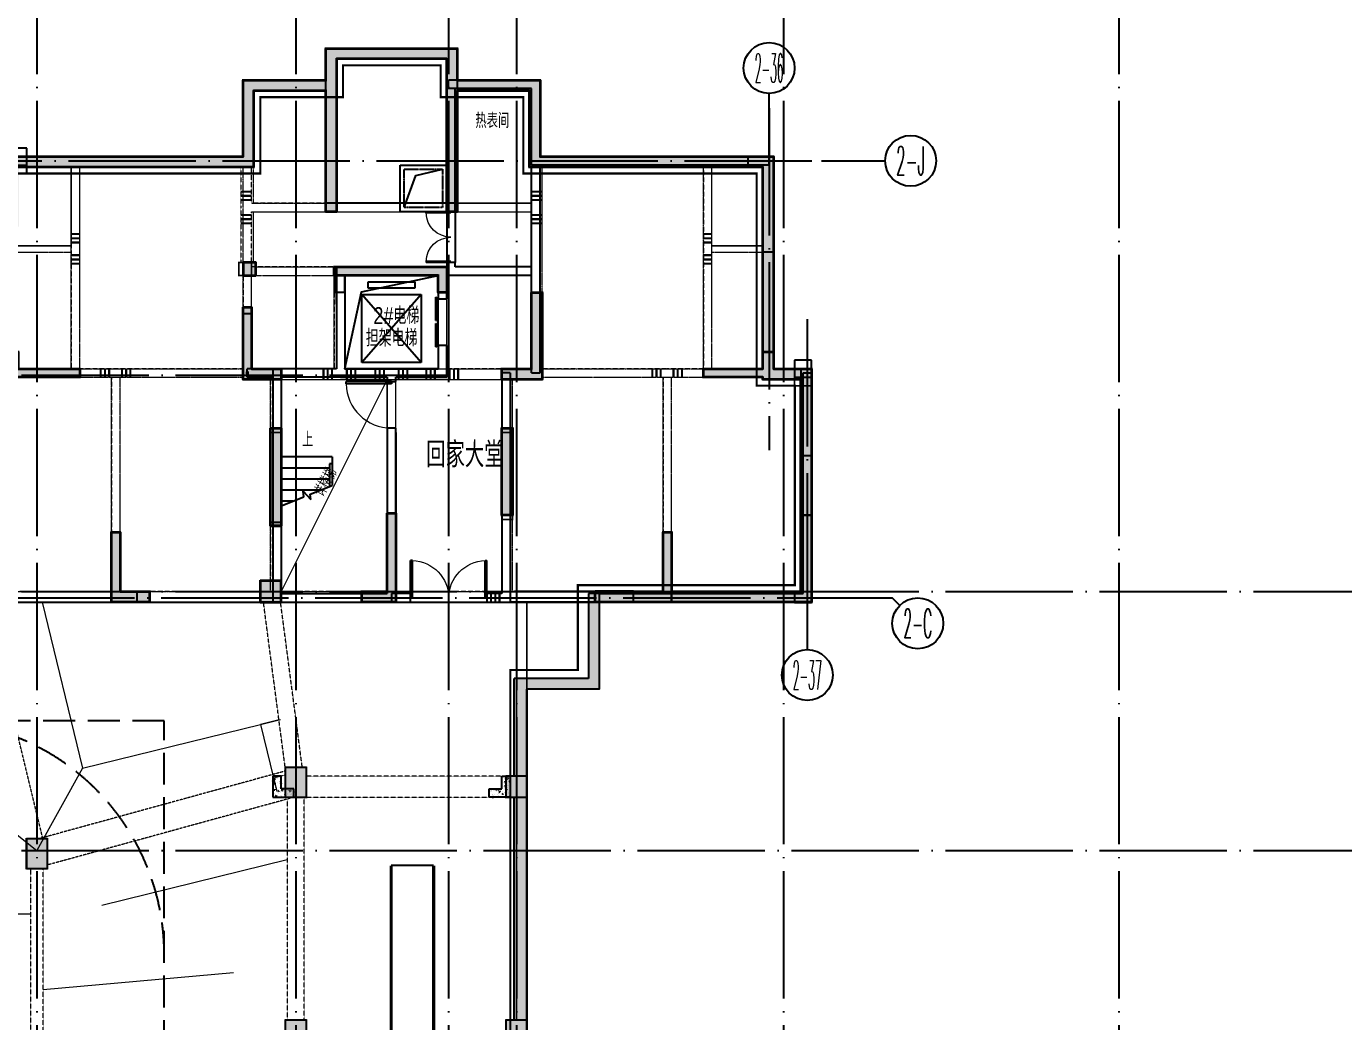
# Model space of a CAD drawing. Extents: x 290727 to 13733020, y 1731457 to 3643100.
# Drawn here: x 582462 to 613512, y 2228344 to 2251798 of the extents above; entities that cross this region are included whole.
import ezdxf
from ezdxf.enums import TextEntityAlignment as Align

# ---------------------------------------------------------------- set-up
doc = ezdxf.new("R2010")
doc.units = 0
doc.header["$LTSCALE"] = 10
for name, pattern in [('__DASH', [0.35, 0.25, -0.1]), ('DASH', [0.35, 0.25, -0.1]), ('DASHED', [0.75, 0.5, -0.25]), ('DOTE', [2.42, 2, -0.2, 0.02, -0.2]), ('线型3', [500, 300, -200]), ('虚线', [750, 450, -300])]:
    doc.linetypes.add(name, pattern=pattern)
doc.layers.get('0').update_dxf_attribs({"linetype": 'CONTINUOUS'})
for name, color, linetype in [('-A-车行道路', 8, 'CONTINUOUS'), ('AXIS', 3, 'CONTINUOUS'), ('AXIS_TEXT', 7, 'CONTINUOUS'), ('BEAM_CONT', 4, 'CONTINUOUS'), ('BEAM_DASH', 144, 'DASHED'), ('COLU', 2, 'CONTINUOUS'), ('COLUMN', 9, 'CONTINUOUS'), ('DIM_SYMB', 3, 'CONTINUOUS'), ('DOTE', 8, 'DOTE'), ('DUCT-排烟管', 2, 'CONTINUOUS'), ('DUCT-排烟管端线', 4, 'CONTINUOUS'), ('EVTR', 2, 'CONTINUOUS'), ('PROMPT', 1, 'CONTINUOUS'), ('PUB_HATCH', 8, 'CONTINUOUS'), ('PUB_TEXT', 7, 'CONTINUOUS'), ('STAIR', 2, 'CONTINUOUS'), ('WALL', 255, 'CONTINUOUS'), ('WINDOW', 4, 'CONTINUOUS'), ('主楼轴线', 8, 'CONTINUOUS'), ('作业图', 4, 'CONTINUOUS'), ('房间名称', 7, 'CONTINUOUS'), ('文字', 4, 'CONTINUOUS'), ('板配筋', 6, 'CONTINUOUS'), ('柱', 2, 'CONTINUOUS'), ('梁上柱', 40, 'CONTINUOUS'), ('洞口边线', 7, 'CONTINUOUS'), ('防火分区示意线', 4, 'CONTINUOUS'), ('防火分区线', 7, 'CONTINUOUS'), ('集水坑', 181, 'DASH')]:
    doc.layers.add(name, color=color, linetype=linetype)
for name, color, linetype, lineweight in [('_0', 7, 'CONTINUOUS', 15), ('板加腋边线', 253, '虚线', 18), ('梁', 4, 'CONTINUOUS', 18), ('梁虚线', 134, '线型3', 18), ('次梁箍筋', 1, 'CONTINUOUS', 40), ('砼墙', 8, 'CONTINUOUS', 35), ('零厚板', 7, 'CONTINUOUS', 18)]:
    doc.layers.add(name, color=color, linetype=linetype, lineweight=lineweight)
doc.layers.add('DIM_MODI', color=6, linetype='CONTINUOUS', plot=False)
doc.layers.add('洞口阴影', color=7, linetype='CONTINUOUS', lineweight=18, true_color=0xc9c9c9)
doc.layers.get('0').off()
doc.styles.add('_TCH_AXIS', font='COMPLEX', dxfattribs={"bigfont": 'GBCBIG'})
doc.styles.add('_TCH_DIM', font='SIMPLEX', dxfattribs={"bigfont": 'GBCBIG'})
doc.styles.add('COMPLEX', font='COMPLEX')
doc.styles.add('HNSJY', font='HNSJY-07', dxfattribs={"width": 0.8, "bigfont": 'HNSJY-HZ'})

# ---------------------------------------------------------------- blocks, each defined once
blk = doc.blocks.new('A$C55C93FC2')
at = {"layer": 'DOTE', "linetype": 'DOTE', "ltscale": 150}
for p, q in [((97784.1, 127235.5), (97784.1, 52513.6)), ((103884.1, 127235.5), (103884.1, 58602.6)), ((107484.1, 127235.5), (107484.1, 12200)), ((109084.1, 127235.5), (109084.1, 79426.6)), ((115384.1, 127235.5), (115384.1, 12200)), ((123284.1, 127235.5), (123284.1, 12200)), ((10299.5, 117142.4), (107472.3, 117142.4)), ((10299.5, 112042.4), (252290.8, 112042.4)), ((10299.5, 105942.4), (252290.8, 105942.4))]:
    blk.add_line(p, q, dxfattribs=at)
blk = doc.blocks.new('$DorLib2D$00000001')
for p, q in [((0.45, 0.975), (0.5, 0.975)), ((0.45, 0), (0.45, 0.975)), ((0.5, 0), (0.5, 0.975)), ((0.5, 0), (0.45, 0))]:
    blk.add_line(p, q)
at = {"lineweight": 13}
blk.add_arc((0.475, 0), 0.975, 91.4693, 180, dxfattribs=at)
blk = doc.blocks.new('$DorLib2D$00000127')
at = {"color": 0, "linetype": 'Continuous'}
for p, q in [((-0.033, 0.795, -93.75), (-0.533, 0.795, -93.75)), ((-0.533, 0.795, -93.75), (-0.533, 0.69, -93.75)), ((-0.033, 0.69, -93.75), (-0.533, 0.69, -93.75)), ((-0.033, 0.795, -93.75), (-0.033, 0.69, -93.75)), ((0.033, 0.795, -93.75), (0.033, 0.69, -93.75)), ((0.533, 0.795, -93.75), (0.033, 0.795, -93.75)), ((0.533, 0.69, -93.75), (0.033, 0.69, -93.75)), ((0.533, 0.795, -93.75), (0.533, 0.69, -93.75)), ((0.5, 0.5, -93.75), (-0.5, 0.5, -93.75))]:
    blk.add_line(p, q, dxfattribs=at)
blk = doc.blocks.new('$DorLib2D$00000002')
for p, q in [((-0.5, 0), (-0.5, 0.4875)), ((-0.475, 0.4875), (-0.5, 0.4875)), ((-0.475, 0), (-0.475, 0.4875)), ((0.475, 0), (0.475, 0.4875)), ((0.475, 0.4875), (0.5, 0.4875)), ((0.5, 0), (0.5, 0.4875)), ((-0.5, 0), (-0.475, 0)), ((0.5, 0), (0.475, 0))]:
    blk.add_line(p, q)
at = {"lineweight": 13}
for centre, start, end in [((-0.4875, 0), 0, 88.53072), ((0.4875, 0), 91.46928, 180)]:
    blk.add_arc(centre, 0.4875, start, end, dxfattribs=at)
blk = doc.blocks.new('_FZH')
blk.add_lwpolyline([(-0.5, -0.5), (0.5, -0.5), (0.5, 0.5), (-0.5, 0.5)], close=True)
at = {"layer": 'PUB_HATCH'}
blk.add_solid([(-0.5, -0.5), (0.5, -0.5), (-0.5, 0.5), (0.5, 0.5)], dxfattribs=at)
blk = doc.blocks.new('_AXISO')
blk.add_circle((0, 0), 0.5)
at = {"layer": 'AXIS_TEXT', "style": 'COMPLEX', "width": 1.041667}
blk.add_attdef('A', text='', height=0.56, dxfattribs=at).set_placement((-0.25, -0.28), (0.25, -0.28), align=Align.FIT)
blk = doc.blocks.new('车库建筑作业图')
at = {"layer": '_0'}
h = blk.add_hatch(color=8, dxfattribs=at)
h.dxf.hatch_style = 1
h.paths.add_polyline_path([(600970, 2238230), (595870, 2238230), (595870, 2238480), (597470, 2238480), (597470, 2239880), (597670, 2239880), (597670, 2238480), (600720, 2238480), (600720, 2243480), (599820, 2243480), (599820, 2243530), (598420, 2243530), (598420, 2243730), (599820, 2243730), (599820, 2248480), (594320, 2248480), (594320, 2250280), (592620, 2250280), (592620, 2247430), (592370, 2247430), (592370, 2251030), (589770, 2251030), (589770, 2247430), (589520, 2247430), (589520, 2250280), (587820, 2250280), (587820, 2248480), (582270, 2248480), (582270, 2247080), (582070, 2247080), (582070, 2248480), (580470, 2248480), (580470, 2247080), (580270, 2247080), (580270, 2248480), (574720, 2248480), (574720, 2250280), (573020, 2250280), (573020, 2247430), (572770, 2247430), (572770, 2251030), (570170, 2251030), (570170, 2247430), (569920, 2247430), (569920, 2250280), (568220, 2250280), (568220, 2248480), (562720, 2248480), (562720, 2246480), (562470, 2246480), (562470, 2248480), (561470, 2248480), (561470, 2244780), (559270, 2244780), (559270, 2243580), (555511, 2243580), (555511, 2243830), (559020, 2243830), (559020, 2245030), (561220, 2245030), (561220, 2248730), (567970, 2248730), (567970, 2250530), (569920, 2250530), (569920, 2251280), (573020, 2251280), (573020, 2250530), (574970, 2250530), (574970, 2248730), (587570, 2248730), (587570, 2250530), (589520, 2250530), (589520, 2251280), (592620, 2251280), (592620, 2250530), (594570, 2250530), (594570, 2248730), (600070, 2248730), (600070, 2243730), (600970, 2243730)])
h = blk.add_hatch(color=8, dxfattribs=at)
h.dxf.hatch_style = 1
h.paths.add_polyline_path([(561570, 2248930), (561570, 2248530), (561970, 2248530), (561970, 2248930)])
h.paths.add_polyline_path([(561070, 2248930), (561070, 2248530), (561470, 2248530), (561470, 2248930)])
h.paths.add_polyline_path([(562720, 2243530), (564120, 2243530), (564120, 2243730), (562720, 2243730), (562720, 2244130), (562470, 2244130), (562470, 2243480), (562720, 2243480)])
h.paths.add_polyline_path([(561570, 2241680), (561570, 2243730), (561820, 2243730), (561820, 2241680)])
h.paths.add_polyline_path([(561070, 2243830), (561070, 2243430), (561470, 2243430), (561470, 2243830)])
h.paths.add_polyline_path([(564870, 2239880), (565070, 2239880), (565070, 2238480), (565770, 2238480), (565770, 2238230), (564870, 2238230)])
h.paths.add_polyline_path([(561970, 2238230), (561570, 2238230), (561570, 2240280), (561820, 2240280), (561820, 2238480), (561970, 2238480)])
h.paths.add_polyline_path([(577870, 2239880), (578070, 2239880), (578070, 2238230), (577170, 2238230), (577170, 2238480), (577870, 2238480)])
h.paths.add_polyline_path([(574070, 2242330), (574320, 2242330), (574320, 2240030), (574070, 2240030)])
h.paths.add_polyline_path([(568620, 2242330), (568870, 2242330), (568870, 2240280), (568620, 2240280)])
h.paths.add_polyline_path([(570370, 2245530), (570170, 2245530), (570170, 2246130), (572820, 2246130), (572820, 2245930), (572570, 2245930), (572570, 2245930), (570370, 2245930)])
h.paths.add_polyline_path([(571370, 2240330), (571570, 2240330), (571570, 2238480), (572170, 2238480), (572170, 2238230), (571370, 2238230)])
h.paths.add_polyline_path([(567920, 2245530), (568170, 2245530), (568170, 2243730), (568870, 2243730), (568870, 2243480), (567920, 2243480)])
h.paths.add_polyline_path([(574770, 2245180), (574970, 2245180), (574970, 2243480), (574070, 2243480), (574070, 2243730), (574770, 2243730)])
h.paths.add_polyline_path([(578820, 2243530), (578820, 2243730), (580270, 2243730), (580270, 2244130), (580470, 2244130), (580470, 2243530)])
h.paths.add_polyline_path([(581570, 2238480), (581570, 2238230), (580970, 2238230), (580970, 2238480), (581170, 2238480), (581170, 2239880), (581370, 2239880), (581370, 2238480)])
h.paths.add_polyline_path([(584470, 2239880), (584670, 2239880), (584670, 2238480), (585368, 2238480), (585368, 2238230), (584470, 2238230)])
h.paths.add_polyline_path([(588220, 2242330), (588470, 2242330), (588470, 2240030), (588220, 2240030)])
h.paths.add_polyline_path([(582070, 2244130), (582270, 2244130), (582270, 2243730), (583720, 2243730), (583720, 2243530), (582070, 2243530)])
h.paths.add_polyline_path([(592370, 2245530), (592170, 2245530), (592170, 2245930), (589970, 2245930), (589970, 2245930), (589720, 2245930), (589720, 2246130), (592370, 2246130)])
h.paths.add_polyline_path([(590970, 2240330), (591170, 2240330), (591170, 2238230), (590370, 2238230), (590370, 2238480), (590970, 2238480)])
h.paths.add_polyline_path([(587570, 2245180), (587770, 2245180), (587770, 2243730), (588470, 2243730), (588470, 2243480), (587570, 2243480)])
h.paths.add_polyline_path([(587870, 2245930), (587870, 2246230), (587570, 2246230), (587570, 2245930)])
h.paths.add_polyline_path([(574970, 2245930), (574970, 2246230), (574670, 2246230), (574670, 2245930)])
h.paths.add_polyline_path([(593670, 2242330), (593920, 2242330), (593920, 2240280), (593670, 2240280)])
h.paths.add_polyline_path([(594370, 2245530), (594620, 2245530), (594620, 2243480), (593670, 2243480), (593670, 2243730), (594370, 2243730)])
h = blk.add_hatch(color=256, dxfattribs=at)
h.dxf.hatch_style = 1
h.paths.add_polyline_path([(561570, 2238730), (561570, 2238230), (562070, 2238230), (562070, 2238730)])
h.paths.add_polyline_path([(564870, 2238730), (564870, 2238230), (565370, 2238230), (565370, 2238730)])
h.paths.add_polyline_path([(574070, 2238730), (574070, 2238230), (574570, 2238230), (574570, 2238730)])
h.paths.add_polyline_path([(581020, 2238730), (581020, 2238230), (581520, 2238230), (581520, 2238730)])
h.paths.add_polyline_path([(587970, 2238730), (587970, 2238230), (588470, 2238230), (588470, 2238730)])
at = {"layer": 'PUB_HATCH', "linetype": 'Continuous'}
for points in [[(595712, 2238430), (595712, 2236430), (595962, 2236180), (595962, 2238430)], [(593962, 2234130), (594262, 2234130), (594262, 2236180), (593962, 2236430)], [(595962, 2236180), (595712, 2236430), (593962, 2236430), (594262, 2236180)], [(594262, 2233630), (593962, 2233630), (593962, 2228380), (594262, 2228380)]]:
    blk.add_hatch(color=256, dxfattribs=at).paths.add_polyline_path(points)
at = {"layer": '-A-车行道路', "linetype": 'DASH', "ltscale": 300}
for p, q in [((585712, 2235430), (527412, 2235430)), ((585712, 2187730), (585712, 2235430))]:
    blk.add_line(p, q, dxfattribs=at)
blk.add_lwpolyline([(585712, 2229930, 0.414214), (580212, 2235430)], format="xyb", dxfattribs=at)
at = {"layer": 'AXIS', "linetype": 'Continuous'}
for p, q in [((599970, 2248716), (599970, 2250216)), ((601205, 2248630), (602705, 2248630)), ((600870, 2238612), (600870, 2237112)), ((601374, 2238330), (602874, 2238330)), ((603050, 2238154), (602874, 2238330))]:
    blk.add_line(p, q, dxfattribs=at)
at = {"layer": 'DIM_MODI', "linetype": 'Continuous'}
for p, q in [((589520, 2250530), (589520, 2251280)), ((589520, 2251280), (592620, 2251280)), ((592620, 2251280), (592620, 2250530)), ((587570, 2248730), (587570, 2250530)), ((587570, 2250530), (589520, 2250530)), ((592620, 2250530), (594570, 2250530)), ((594570, 2250530), (594570, 2248730)), ((574970, 2248730), (587570, 2248730)), ((594570, 2248730), (600070, 2248730)), ((600070, 2248730), (600070, 2243730)), ((600070, 2243730), (600970, 2243730)), ((600970, 2243730), (600970, 2238230)), ((600970, 2238230), (595962, 2238230)), ((595962, 2238230), (595962, 2236180)), ((595962, 2236180), (594262, 2236180)), ((594262, 2236180), (594262, 2212580))]:
    blk.add_line(p, q, dxfattribs=at)
at = {"layer": 'DIM_SYMB'}
blk.add_lwpolyline([(589070, 2241780, 0, 0, 0), (589070, 2241170, 80, 0, 0), (589070, 2240870, 0, 0, 0)], format="xyseb", dxfattribs=at)
at = {"layer": 'EVTR'}
for p, q in [((590520, 2245630), (590520, 2245780)), ((590520, 2245780), (591620, 2245780)), ((591620, 2245630), (590520, 2245630)), ((591620, 2245780), (591620, 2245630)), ((590370, 2243880), (590370, 2245480)), ((590370, 2245480), (591770, 2245480)), ((591770, 2245480), (590370, 2243880)), ((591770, 2243880), (590370, 2245480)), ((590370, 2243880), (590370, 2245480)), ((591770, 2245480), (591770, 2243880)), ((591770, 2243880), (590370, 2243880))]:
    blk.add_line(p, q, dxfattribs=at)
at = {"layer": 'PROMPT'}
for p, q in [((587650, 2243610), (587690, 2243650)), ((587650, 2243650), (587690, 2243610))]:
    blk.add_line(p, q, dxfattribs=at)
blk.add_lwpolyline([(587650, 2243610), (587690, 2243610), (587690, 2243650), (587650, 2243650)], close=True, dxfattribs=at)
at = {"layer": 'STAIR'}
for p, q in [((588470, 2241650), (588470, 2240500)), ((589670, 2241650), (588470, 2241650)), ((589670, 2241650), (589670, 2241490)), ((589610, 2241390), (588470, 2241390)), ((589610, 2241490), (589610, 2240955)), ((589670, 2241490), (589610, 2241490)), ((589670, 2241490), (589670, 2240979)), ((589670, 2241490), (589670, 2240979)), ((589610, 2241130), (588470, 2241130)), ((589153, 2240773), (589670, 2240979)), ((589395, 2240870), (588470, 2240870)), ((588470, 2240500), (589005, 2240714)), ((588745, 2240610), (588470, 2240610)), ((589005, 2240714), (588989, 2240848)), ((588989, 2240848), (589168, 2240647)), ((589168, 2240647), (589153, 2240773))]:
    blk.add_line(p, q, dxfattribs=at)
at = {"layer": 'WALL', "linetype": 'Continuous'}
for p, q in [((594570, 2250530), (592412, 2250530)), ((592412, 2250330), (592412, 2250530)), ((594570, 2248730), (594570, 2250530)), ((592370, 2250330), (592370, 2247430)), ((592570, 2250330), (592370, 2250330)), ((594370, 2250330), (592412, 2250330)), ((592570, 2247430), (592570, 2250330)), ((594370, 2248530), (594370, 2250330)), ((599970, 2248730), (594570, 2248730)), ((599970, 2248530), (599970, 2248730)), ((599970, 2248530), (594370, 2248530)), ((594370, 2246130), (594370, 2248480)), ((594370, 2248480), (594570, 2248480)), ((594370, 2243630), (594370, 2248480)), ((594370, 2248480), (594570, 2248480)), ((594570, 2246030), (594570, 2248480)), ((594570, 2243630), (594570, 2248480)), ((592370, 2247430), (592570, 2247430)), ((592570, 2246230), (592370, 2246230)), ((592370, 2246230), (592370, 2246130)), ((592570, 2246130), (592570, 2246230)), ((594370, 2245530), (594370, 2245930)), ((594570, 2245530), (594570, 2246030)), ((594370, 2245530), (594570, 2245530)), ((588270, 2243730), (587670, 2243730)), ((587670, 2243530), (587670, 2243730)), ((588270, 2243530), (587670, 2243530)), ((593670, 2243630), (593670, 2238430)), ((593870, 2243630), (593670, 2243630)), ((593870, 2243630), (593870, 2238230)), ((594370, 2243630), (594570, 2243630)), ((600770, 2238430), (600770, 2243630)), ((600770, 2243630), (600970, 2243630)), ((600970, 2238230), (600970, 2243630)), ((591520, 2238430), (591070, 2238430)), ((591070, 2238430), (591070, 2238230)), ((591520, 2238230), (591520, 2238430)), ((593670, 2238430), (593320, 2238430)), ((593320, 2238430), (593320, 2238230)), ((595712, 2238430), (595712, 2236430)), ((595962, 2238430), (595712, 2238430)), ((595962, 2238430), (595962, 2236180)), ((595962, 2238430), (600770, 2238430)), ((591070, 2238230), (591520, 2238230)), ((593320, 2238230), (593870, 2238230)), ((595962, 2238230), (600970, 2238230)), ((593962, 2234130), (593962, 2236430)), ((595712, 2236430), (593962, 2236430)), ((594262, 2234130), (594262, 2236180)), ((595962, 2236180), (594262, 2236180)), ((593962, 2228380), (593962, 2233630)), ((594262, 2228380), (594262, 2233630))]:
    blk.add_line(p, q, dxfattribs=at)
at = {"layer": 'WALL'}
for p, q in [((589770, 2245255), (589770, 2246130)), ((589770, 2245255), (589770, 2246130)), ((589770, 2246130), (589770, 2243730)), ((592270, 2246130), (589770, 2246130)), ((589970, 2245930), (589970, 2243730)), ((592170, 2245930), (589970, 2245930)), ((592170, 2245930), (592170, 2245380)), ((592370, 2246130), (592270, 2246130)), ((592370, 2245380), (592370, 2245930)), ((592470, 2245930), (592370, 2245930)), ((594370, 2245930), (592470, 2245930)), ((594370, 2246130), (592570, 2246130)), ((592170, 2245380), (592370, 2245380)), ((592370, 2244280), (592170, 2244280)), ((592170, 2244280), (592170, 2243730)), ((592370, 2243530), (592370, 2244280)), ((588270, 2243730), (588270, 2238230)), ((589770, 2243730), (588270, 2243730)), ((592170, 2243730), (589970, 2243730)), ((589970, 2243730), (591070, 2243730)), ((591070, 2243730), (592170, 2243730)), ((588470, 2243530), (588470, 2238430)), ((589870, 2243530), (588470, 2243530)), ((589870, 2243530), (590970, 2243530)), ((590970, 2243530), (590970, 2243430)), ((590970, 2243430), (591170, 2243430)), ((591170, 2243430), (591170, 2243530)), ((591170, 2243530), (592370, 2243530)), ((591170, 2242330), (590970, 2242330)), ((590970, 2242330), (590970, 2238430)), ((591170, 2238330), (591170, 2242330)), ((591170, 2242230), (591170, 2238330)), ((588470, 2238430), (590970, 2238430)), ((588270, 2238230), (590970, 2238230)), ((590970, 2238230), (590970, 2238230)), ((591170, 2238230), (590970, 2238230)), ((591170, 2238330), (591170, 2238230))]:
    blk.add_line(p, q, dxfattribs=at)
at = {"layer": 'WINDOW', "linetype": 'Continuous'}
for p, q in [((592370, 2247430), (592370, 2246230)), ((592570, 2247430), (592570, 2246230))]:
    blk.add_line(p, q, dxfattribs=at)
at = {"layer": '主楼轴线', "linetype": 'DOTE', "ltscale": 150}
for p, q in [((599970, 2249873), (599970, 2241813)), ((558045, 2248630), (602351, 2248630)), ((600870, 2244897), (600870, 2237626)), ((560232, 2238330), (602253, 2238330))]:
    blk.add_line(p, q, dxfattribs=at)
at = {"layer": '砼墙'}
for points in [[(600570, 2238480), (600720, 2238480), (600720, 2243480), (599820, 2243480), (599820, 2243530), (598420, 2243530), (598420, 2243730), (599820, 2243730), (599820, 2248480), (594320, 2248480), (594320, 2250280), (592620, 2250280), (592620, 2247430), (592370, 2247430), (592370, 2251030), (589770, 2251030), (589770, 2247430), (589520, 2247430), (589520, 2250280), (587820, 2250280), (587820, 2248480), (582270, 2248480)], [(574970, 2248730), (587570, 2248730), (587570, 2250530), (589520, 2250530), (589520, 2251280), (592620, 2251280), (592620, 2250530), (594570, 2250530), (594570, 2248730), (600070, 2248730), (600070, 2243730), (600970, 2243730), (600970, 2238230), (595870, 2238230)], [(595870, 2238230), (595870, 2238480), (597470, 2238480), (597470, 2239880), (597670, 2239880), (597670, 2238480), (600720, 2238480)], [(596770, 2238480), (595870, 2238480)], [(600570, 2238230), (600970, 2238230)]]:
    blk.add_lwpolyline(points, dxfattribs=at)
at = {"layer": '砼墙', "color": 2}
for points in [[(587870, 2245930), (587870, 2246230), (587570, 2246230), (587570, 2245930)], [(587970, 2238730), (587970, 2238230), (588470, 2238230), (588470, 2238730)]]:
    blk.add_lwpolyline(points, close=True, dxfattribs=at)
at = {"layer": '砼墙'}
for points in [[(592370, 2245530), (592170, 2245530), (592170, 2245930), (589970, 2245930), (589970, 2245930), (589720, 2245930), (589720, 2246130), (592370, 2246130)], [(594370, 2245530), (594620, 2245530), (594620, 2243480), (593670, 2243480), (593670, 2243730), (594370, 2243730)], [(587570, 2245180), (587770, 2245180), (587770, 2243730), (588470, 2243730), (588470, 2243480), (587570, 2243480)], [(588220, 2242330), (588470, 2242330), (588470, 2240030), (588220, 2240030)], [(593670, 2242330), (593920, 2242330), (593920, 2240280), (593670, 2240280)], [(590970, 2240330), (591170, 2240330), (591170, 2238230), (590370, 2238230), (590370, 2238480), (590970, 2238480)], [(584470, 2239880), (584670, 2239880), (584670, 2238480), (585368, 2238480), (585368, 2238230), (584470, 2238230)]]:
    blk.add_lwpolyline(points, close=True, dxfattribs=at)
at = {"layer": '砼墙', "color": 8}
blk.add_lwpolyline([(582070, 2244130), (582270, 2244130), (582270, 2243730), (583720, 2243730), (583720, 2243530), (582070, 2243530)], close=True, dxfattribs=at)
at = {"layer": '防火分区示意线', "color": 5, "linetype": 'DASH', "ltscale": 300, "const_width": 50}
blk.add_lwpolyline([(574576, 2248330), (587976, 2248330), (587976, 2250130), (589926, 2250130), (589926, 2250880), (592226, 2250880), (592226, 2250130), (594176, 2250130), (594176, 2248330), (599676, 2248330), (599676, 2243330), (600576, 2243330), (600576, 2238630), (595462, 2238630), (595462, 2236630), (593869, 2236630), (593869, 2212830)], dxfattribs=at)
at = {"layer": '防火分区线', "linetype": 'Continuous', "flags": 128}
blk.add_lwpolyline([(574970, 2248730), (587570, 2248730), (587570, 2250530), (589520, 2250530), (589520, 2251280), (592620, 2251280), (592620, 2250530), (594570, 2250530), (594570, 2248730), (600070, 2248730), (600070, 2243730), (600970, 2243730), (600970, 2238230), (595962, 2238230), (595962, 2236180), (594262, 2236180), (594262, 2212430)], dxfattribs=at)
at = {"layer": '集水坑', "linetype": 'ByBlock'}
blk.add_lwpolyline([(591270, 2248530), (592370, 2248530), (592370, 2247430), (591270, 2247430)], close=True, dxfattribs=at)
at = {"layer": '集水坑', "linetype": 'DASH'}
blk.add_lwpolyline([(591370, 2248430), (592270, 2248430), (592270, 2247530), (591370, 2247530)], close=True, dxfattribs=at)
at = {"layer": '集水坑', "linetype": 'ByBlock'}
blk.add_lwpolyline([(591370, 2247530), (591643, 2248280), (592270, 2248430)], dxfattribs=at)
at = {"layer": 'AXIS', "linetype": 'Continuous'}
ref = blk.add_blockref('_AXISO', (599970, 2250816), dxfattribs=dict(at, xscale=1200, yscale=1200, zscale=1200))
ref.add_attrib('A', '2-36', dxfattribs={"layer": 'AXIS_TEXT', "linetype": 'Continuous', "height": 678.8, "style": '_TCH_AXIS', "width": 0.265823}).set_placement((599631, 2250477), (600309, 2250477), align=Align.FIT)
ref = blk.add_blockref('_AXISO', (603305, 2248630), dxfattribs=dict(at, xscale=1200, yscale=1200, zscale=1200))
ref.add_attrib('A', '2-J', dxfattribs={"layer": 'AXIS_TEXT', "linetype": 'Continuous', "height": 678.8, "style": '_TCH_AXIS', "width": 0.368421}).set_placement((602965, 2248290), (603644, 2248290), align=Align.FIT)
ref = blk.add_blockref('_AXISO', (603474, 2237730), dxfattribs=dict(at, xscale=1200, yscale=1200, zscale=1200))
ref.add_attrib('A', '2-C', dxfattribs={"layer": 'AXIS_TEXT', "linetype": 'Continuous', "height": 678.8, "style": '_TCH_AXIS', "width": 0.344262}).set_placement((603135, 2237390), (603814, 2237390), align=Align.FIT)
ref = blk.add_blockref('_AXISO', (600870, 2236512), dxfattribs=dict(at, xscale=1200, yscale=1200, zscale=1200))
ref.add_attrib('A', '2-37', dxfattribs={"layer": 'AXIS_TEXT', "linetype": 'Continuous', "height": 678.8, "style": '_TCH_AXIS', "width": 0.265823}).set_placement((600531, 2236173), (601209, 2236173), align=Align.FIT)
at = {"layer": 'COLUMN', "linetype": 'Continuous'}
for p, xscale, yscale, zscale, rotation in [((588221, 2238480), 500, 500, 500, 270), ((588812, 2233980), 500, 699.987181798555, 699.987181798555, 180), ((594012, 2233880), 500, 500, 500, 270), ((582712, 2232305), 700, 499.9871820854023, 499.9871820854023, 270), ((588812, 2228130), 500, 500, 500, 270), ((594012, 2228130), 500, 500, 500, 270)]:
    blk.add_blockref('_FZH', p, dxfattribs=dict(at, xscale=xscale, yscale=yscale, zscale=zscale, rotation=rotation))
at = {"layer": 'WINDOW', "linetype": 'Continuous', "rotation": 90}
for name, p, xscale, yscale, zscale in [('$DorLib2D$00000002', (592470, 2246830), -1200, 1200, 1200), ('$DorLib2D$00000001', (591070, 2242880), 1100, 1100, -1100)]:
    blk.add_blockref(name, p, dxfattribs=dict(at, xscale=xscale, yscale=yscale, zscale=zscale))
at = {"layer": 'WINDOW', "xscale": -1100, "yscale": 200, "zscale": 1100, "rotation": 90}
blk.add_blockref('$DorLib2D$00000127', (592270, 2244830), dxfattribs=at)
at = {"layer": 'WINDOW', "linetype": 'Continuous', "xscale": -1800, "yscale": 1800, "zscale": 1800}
blk.add_blockref('$DorLib2D$00000002', (592420, 2238330), dxfattribs=at)
at = {"layer": '文字', "linetype": 'Continuous'}
blk.add_blockref('A$C55C93FC2', (484928, 2126437), dxfattribs=at)
at = {"layer": 'PUB_TEXT', "style": '_TCH_DIM'}
blk.add_text('上', height=357, dxfattribs=at).set_placement((588966, 2241885))
at = {"layer": '房间名称', "style": 'HNSJY', "width": 0.8}
blk.add_text('热表间', height=350, rotation=0, dxfattribs=at).set_placement((593046, 2249402))
for s, p in [('2#电梯', (590640, 2244781)), ('担架电梯', (590465, 2244254))]:
    blk.add_text(s, height=400, dxfattribs=at).set_placement(p)
at = {"layer": '文字', "linetype": 'Continuous', "style": 'HNSJY', "width": 0.8}
blk.add_text('回家大堂', height=600, dxfattribs=at).set_placement((591888, 2241405))
blk = doc.blocks.new('2-l')
at = {"layer": '板配筋', "color": 0, "linetype": 'ByBlock'}
blk.add_lwpolyline([(734601, -603046), (731501, -603046), (731501, -599396), (734601, -599396)], close=True, dxfattribs=at)
at = {"layer": '柱', "color": 0, "ltscale": 1}
for p, q in [((724451, -601746), (724051, -601746)), ((724451, -602146), (724451, -601746)), ((724051, -602146), (724451, -602146)), ((742551, -606746), (742551, -607146)), ((742951, -606746), (742551, -606746)), ((742951, -607146), (742951, -606746)), ((742551, -607146), (742951, -607146))]:
    blk.add_line(p, q, dxfattribs=at)
at = {"layer": '柱', "color": 0, "ltscale": 1, "const_width": 35}
blk.add_lwpolyline([(729851, -604746), (729851, -604446), (729551, -604446), (729551, -604746)], close=True, dxfattribs=at)
at = {"layer": '梁', "color": 0, "lineweight": 18, "ltscale": 1}
for p, q in [((725501, -604096), (725501, -602196)), ((736351, -603046), (736351, -602196)), ((740601, -604146), (740601, -602196)), ((729751, -603246), (731501, -603246)), ((729801, -604454), (729801, -603246)), ((731751, -603046), (734351, -603046)), ((731751, -603246), (734351, -603246)), ((734601, -603046), (736351, -603046)), ((734601, -603246), (736351, -603246)), ((736351, -605146), (736351, -603246)), ((724251, -604046), (725501, -604046)), ((740601, -604046), (741801, -604046)), ((729851, -604546), (731701, -604546)), ((731951, -606946), (731951, -605146)), ((734151, -606946), (734151, -605146)), ((734351, -606946), (734351, -605146)), ((731951, -606946), (733051, -606946)), ((733051, -606946), (734251, -606946)), ((734251, -606946), (735651, -606946)), ((730451, -608346), (730451, -607196)), ((730451, -607196), (731851, -607196)), ((731851, -607196), (733051, -607196)), ((732951, -610346), (732951, -607196)), ((733051, -607196), (734251, -607196)), ((733151, -610346), (733151, -607196)), ((734251, -607196), (735651, -607196)), ((735651, -608346), (735651, -607196)), ((735651, -612196), (735651, -610396)), ((730451, -612196), (730451, -610566)), ((730351, -612196), (732351, -612196)), ((733151, -612196), (735751, -612196)), ((723551, -612446), (726451, -612446)), ((727349, -612446), (730351, -612446)), ((735751, -612446), (735943, -612446))]:
    blk.add_line(p, q, dxfattribs=at)
at = {"layer": '梁虚线', "color": 0, "linetype": '__DASH', "lineweight": 18, "ltscale": 1}
for p, q in [((725701, -604096), (725701, -602196)), ((729551, -603146), (729551, -602196)), ((729801, -603046), (729801, -602196)), ((736601, -603146), (736601, -602196)), ((740401, -604146), (740401, -602196)), ((729551, -604546), (729551, -603146)), ((729751, -603046), (731501, -603046)), ((736601, -605146), (736601, -603146)), ((724251, -604196), (725501, -604196)), ((725501, -606946), (725501, -604096)), ((725701, -606946), (725701, -604096)), ((740401, -606946), (740401, -604146)), ((740601, -606946), (740601, -604146)), ((740601, -604196), (741801, -604196)), ((729551, -605646), (729551, -604746)), ((729751, -604746), (731701, -604746)), ((729751, -605646), (729751, -604746)), ((731701, -606946), (731701, -605146)), ((725701, -606946), (729551, -606946)), ((730451, -606946), (731701, -606946)), ((736601, -606946), (740401, -606946)), ((725701, -607146), (729551, -607146)), ((726451, -610796), (726451, -607146)), ((726651, -610796), (726651, -607146)), ((730201, -608346), (730201, -607196)), ((735901, -608346), (735901, -607196)), ((736601, -607146), (740401, -607146)), ((739451, -610796), (739451, -607146)), ((739651, -610796), (739651, -607146)), ((735901, -612196), (735901, -610396)), ((730201, -612196), (730201, -610566)), ((723551, -612196), (726451, -612196)), ((727349, -612196), (730351, -612196)), ((735751, -612196), (738751, -612196)), ((730351, -612446), (732351, -612446)), ((733151, -612446), (735751, -612446))]:
    blk.add_line(p, q, dxfattribs=at)
at = {"layer": '次梁箍筋', "color": 0, "linetype": 'Continuous', "ltscale": 1, "const_width": 50}
for points in [[(729496, -602771), (729746, -602771)], [(729496, -602871), (729746, -602871)], [(729496, -602971), (729746, -602971)], [(736346, -602771), (736596, -602771)], [(736346, -602871), (736596, -602871)], [(736346, -602971), (736596, -602971)], [(729496, -603321), (729746, -603321)], [(736346, -603321), (736596, -603321)], [(729496, -603421), (729746, -603421)], [(729496, -603521), (729746, -603521)], [(736346, -603421), (736596, -603421)], [(736346, -603521), (736596, -603521)], [(725496, -603771), (725696, -603771)], [(725496, -603871), (725696, -603871)], [(740396, -603771), (740596, -603771)], [(740396, -603871), (740596, -603871)], [(725496, -603971), (725696, -603971)], [(740396, -603971), (740596, -603971)], [(725496, -604271), (725696, -604271)], [(725496, -604371), (725696, -604371)], [(725496, -604471), (725696, -604471)], [(740396, -604271), (740596, -604271)], [(740396, -604371), (740596, -604371)], [(740396, -604471), (740596, -604471)], [(726196, -606946), (726196, -607146)], [(726296, -606946), (726296, -607146)], [(726396, -606946), (726396, -607146)], [(726696, -606946), (726696, -607146)], [(726796, -606946), (726796, -607146)], [(726896, -606946), (726896, -607146)], [(731446, -606946), (731446, -607196)], [(731546, -606946), (731546, -607196)], [(731646, -606946), (731646, -607196)], [(731996, -606946), (731996, -607196)], [(732096, -606946), (732096, -607196)], [(732196, -606946), (732196, -607196)], [(732671, -606946), (732671, -607196)], [(732771, -606946), (732771, -607196)], [(732871, -606946), (732871, -607196)], [(733221, -606946), (733221, -607196)], [(733321, -606946), (733321, -607196)], [(733421, -606946), (733421, -607196)], [(733871, -606946), (733871, -607196)], [(733971, -606946), (733971, -607196)], [(734071, -606946), (734071, -607196)], [(734421, -606946), (734421, -607196)], [(734521, -606946), (734521, -607196)], [(734621, -606946), (734621, -607196)], [(739196, -606946), (739196, -607146)], [(739296, -606946), (739296, -607146)], [(739396, -606946), (739396, -607146)], [(739696, -606946), (739696, -607146)], [(739796, -606946), (739796, -607146)], [(739896, -606946), (739896, -607146)], [(735396, -612196), (735396, -612446)], [(735496, -612196), (735496, -612446)], [(735596, -612196), (735596, -612446)]]:
    blk.add_lwpolyline(points, dxfattribs=at)
at = {"layer": '洞口阴影', "color": 0}
blk.add_lwpolyline([(734151, -604746), (731951, -604746), (731951, -606946), (732340, -605135), (734151, -604746)], close=True, dxfattribs=at)
at = {"layer": '砼墙', "color": 0}
for p, q in [((741801, -606946), (741801, -606546)), ((741801, -606546), (742051, -606546)), ((742051, -606546), (742051, -606946)), ((740401, -607146), (740401, -606946)), ((740401, -606946), (741801, -606946)), ((741801, -607146), (740401, -607146))]:
    blk.add_line(p, q, dxfattribs=at)
at = {"layer": '砼墙', "color": 0, "const_width": 50}
for points in [[(704451, -604196), (704451, -601946), (709951, -601946), (709951, -600146), (711901, -600146), (711901, -599396), (715001, -599396), (715001, -600146), (716951, -600146), (716951, -601946), (729551, -601946), (729551, -600146), (731501, -600146), (731501, -599396), (734601, -599396), (734601, -600146), (736551, -600146), (736551, -601946), (742051, -601946), (742051, -604196)], [(724251, -602196), (729801, -602196), (729801, -600396), (731501, -600396), (731501, -603246), (731751, -603246), (731751, -599646), (734351, -599646), (734351, -603246), (734601, -603246), (734601, -600396), (736301, -600396), (736301, -602196), (741801, -602196), (741801, -604196)], [(741801, -606546), (741801, -604196)], [(742051, -604196), (742051, -606546)], [(741801, -606546), (741801, -606946), (740401, -606946), (740401, -607146), (741801, -607146)], [(742051, -606546), (742051, -606946), (742051, -606946)], [(742555, -606946), (742051, -606946)], [(742051, -607196), (742051, -607196), (741801, -607196), (741801, -607146)], [(742701, -607196), (742051, -607196)], [(742701, -610396), (742701, -608996)], [(742951, -608996), (742951, -610396)], [(738751, -612196), (735943, -612196)], [(742551, -612196), (739651, -612196)], [(742551, -612446), (742551, -612196), (742701, -612196)], [(738751, -612446), (735872, -612446)], [(742551, -612446), (739651, -612446)], [(742551, -612446), (742951, -612446)]]:
    blk.add_lwpolyline(points, dxfattribs=at)
for points in [[(742051, -604196), (741801, -604196), (741801, -602196), (741451, -602196), (741451, -601946), (742051, -601946)], [(734351, -605146), (734151, -605146), (734151, -604746), (731951, -604746), (731951, -605146), (731701, -605146), (731701, -604546), (734351, -604546)], [(736351, -605146), (736601, -605146), (736601, -607196), (735651, -607196), (735651, -606946), (736351, -606946)], [(729551, -605646), (729751, -605646), (729751, -606946), (730451, -606946), (730451, -607196), (729551, -607196)], [(724051, -606546), (724251, -606546), (724251, -606946), (725701, -606946), (725701, -607146), (724051, -607146)], [(742951, -608996), (742951, -606946), (742701, -606946), (742701, -608996)], [(730201, -608346), (730451, -608346), (730451, -610566), (730201, -610566)], [(735651, -608346), (735901, -608346), (735901, -610396), (735651, -610396)], [(732951, -610346), (733151, -610346), (733151, -612446), (732351, -612446), (732351, -612196), (732951, -612196)], [(742551, -612446), (742951, -612446), (742951, -610396), (742701, -610396), (742701, -612196), (742551, -612196)], [(726451, -610796), (726651, -610796), (726651, -612196), (727349, -612196), (727349, -612446), (726451, -612446)], [(739451, -610796), (739651, -610796), (739651, -612446), (738751, -612446), (738751, -612196), (739451, -612196)], [(729951, -611946), (729951, -612446), (730451, -612446), (730451, -611946)]]:
    blk.add_lwpolyline(points, close=True, dxfattribs=at)
at = {"layer": '零厚板', "color": 0, "lineweight": 18, "ltscale": 1}
blk.add_line((732951, -607196), (730451, -612196), dxfattribs=at)
at = {"layer": '零厚板', "color": 0, "lineweight": 18, "ltscale": 1, "style": 'HNSJY', "width": 0.7}
blk.add_text('详楼梯', height=300, rotation=60.2516, dxfattribs=at).set_placement((731362, -609541), align=Align.TOP_CENTER)
blk = doc.blocks.new('A$C7FBF512A')
at = {"layer": 'DUCT-排烟管', "color": 0, "linetype": 'ByBlock', "const_width": 75}
for points in [[(85487, -34408), (85487, -51749)], [(86487, -51749), (86487, -34408)]]:
    blk.add_lwpolyline(points, dxfattribs=at)
at = {"layer": 'DUCT-排烟管端线', "color": 0, "linetype": 'ByBlock'}
blk.add_line((86487, -34408), (85487, -34408), dxfattribs=at)
blk = doc.blocks.new('梁图-10.22')
at = {"color": 0}
blk.add_lwpolyline([(-1516166, 294758), (-1518116, 294758), (-1518116, 295508), (-1521216, 295508), (-1521216, 294758), (-1523166, 294758), (-1523166, 292958), (-1535766, 292958), (-1535766, 294758), (-1537716, 294758), (-1537716, 295508), (-1540816, 295508), (-1540816, 294758), (-1542766, 294758), (-1542766, 292958), (-1548266, 292958), (-1548266, 287960), (-1549166, 287958), (-1549166, 282458), (-1509766, 282457), (-1509766, 287958), (-1510666, 287958), (-1510666, 292958), (-1516166, 292958), (-1516166, 294758)], dxfattribs=at)
at = {"layer": 'BEAM_CONT', "color": 0, "lineweight": 18}
for p, q in [((-1527216, 292708), (-1527216, 290808)), ((-1516366, 292708), (-1516366, 291858)), ((-1512116, 290858), (-1512116, 292708)), ((-1518366, 291858), (-1520966, 291858)), ((-1516366, 291858), (-1518116, 291858)), ((-1527216, 290858), (-1528466, 290858)), ((-1510916, 290858), (-1512116, 290858)), ((-1520766, 287958), (-1520766, 289758)), ((-1518566, 289758), (-1518566, 287958)), ((-1519666, 287958), (-1520766, 287958)), ((-1518566, 287958), (-1519666, 287958)), ((-1522266, 287708), (-1520866, 287708)), ((-1522266, 286458), (-1522266, 287708)), ((-1520866, 287708), (-1519766, 287708)), ((-1519766, 287708), (-1519766, 284558))]:
    blk.add_line(p, q, dxfattribs=at)
at = {"layer": 'BEAM_DASH', "color": 0, "lineweight": 18}
for p, q in [((-1527016, 290808), (-1527016, 292708)), ((-1523216, 292708), (-1523216, 291758)), ((-1522966, 291858), (-1522966, 292708)), ((-1516116, 291758), (-1516116, 292708)), ((-1512316, 292708), (-1512316, 290758)), ((-1523216, 291758), (-1523216, 290458)), ((-1521216, 291858), (-1522966, 291858)), ((-1522966, 291658), (-1521216, 291658)), ((-1522966, 290458), (-1522966, 291658)), ((-1520966, 291658), (-1518366, 291658)), ((-1518116, 291658), (-1516366, 291658)), ((-1516366, 291658), (-1516366, 289758)), ((-1516116, 289758), (-1516116, 291758)), ((-1528466, 290708), (-1527216, 290708)), ((-1527216, 290808), (-1527216, 287958)), ((-1527016, 287958), (-1527016, 290808)), ((-1512316, 290758), (-1512316, 287958)), ((-1512116, 287958), (-1512116, 290708)), ((-1512116, 290708), (-1510916, 290708)), ((-1521016, 290358), (-1522966, 290358)), ((-1523166, 290158), (-1523166, 289258)), ((-1522966, 289258), (-1522966, 290158)), ((-1522966, 290158), (-1521016, 290158)), ((-1521016, 289758), (-1521016, 287958)), ((-1518366, 287958), (-1518366, 289758)), ((-1526166, 287958), (-1527016, 287958)), ((-1523166, 287958), (-1526166, 287958)), ((-1521016, 287958), (-1522366, 287958)), ((-1516966, 287958), (-1518366, 287958)), ((-1513166, 287958), (-1516116, 287958)), ((-1512316, 287958), (-1513166, 287958)), ((-1527016, 287758), (-1526266, 287758)), ((-1526266, 287758), (-1526266, 284108)), ((-1526066, 287758), (-1523166, 287758)), ((-1526066, 284108), (-1526066, 287758)), ((-1522516, 287708), (-1522516, 286458)), ((-1519566, 287708), (-1518466, 287708)), ((-1519566, 284558), (-1519566, 287708)), ((-1518466, 287708), (-1517066, 287708)), ((-1517066, 287708), (-1517066, 286458)), ((-1516816, 286458), (-1516816, 287708)), ((-1516116, 287758), (-1513266, 287758)), ((-1513266, 287758), (-1513266, 284108)), ((-1513066, 287758), (-1512316, 287758)), ((-1513066, 284108), (-1513066, 287758)), ((-1522516, 284338), (-1522516, 282958)), ((-1522266, 282958), (-1522266, 284238)), ((-1517066, 284408), (-1517066, 282708)), ((-1516816, 282708), (-1516816, 284408)), ((-1526266, 282708), (-1529166, 282708)), ((-1522766, 282708), (-1525666, 282708)), ((-1520366, 282708), (-1522266, 282708)), ((-1516966, 282708), (-1519566, 282708)), ((-1516724, 282708), (-1516966, 282708)), ((-1527885, 276883), (-1529236, 282458)), ((-1529166, 282458), (-1526266, 282458)), ((-1525666, 282458), (-1522766, 282458)), ((-1522172, 278558), (-1522685, 282458)), ((-1521769, 278558), (-1522282, 282458)), ((-1522266, 282458), (-1520366, 282458)), ((-1519566, 282458), (-1516966, 282458)), ((-1516966, 282458), (-1516724, 282458)), ((-1522174, 278476), (-1527977, 276883)), ((-1522174, 278381), (-1522444, 278315)), ((-1516974, 278358), (-1521674, 278358)), ((-1521972, 277858), (-1527774, 276264)), ((-1522124, 277816), (-1522124, 272608)), ((-1521724, 272608), (-1521724, 277858)), ((-1521674, 277858), (-1516974, 277858)), ((-1528174, 276183), (-1528174, 272058)), ((-1527874, 272058), (-1527874, 276183))]:
    blk.add_line(p, q, dxfattribs=at)
at = {"layer": 'COLU', "color": 0, "const_width": 40}
for points in [[(-1528266, 292958), (-1528666, 292958), (-1528666, 292558), (-1528266, 292558)], [(-1522966, 290458), (-1523266, 290458), (-1523266, 290158), (-1522966, 290158)], [(-1509766, 287958), (-1510166, 287958), (-1510166, 287558), (-1509766, 287558)], [(-1522266, 282958), (-1522766, 282958), (-1522766, 282458), (-1522266, 282458)], [(-1521674, 278558), (-1522174, 278558), (-1522174, 277858), (-1521674, 277858)], [(-1516474, 278358), (-1516974, 278358), (-1516974, 277858), (-1516474, 277858)], [(-1527774, 276883), (-1528274, 276883), (-1528274, 276183), (-1527774, 276183)], [(-1521674, 272608), (-1522174, 272608), (-1522174, 272108), (-1521674, 272108)], [(-1516474, 272608), (-1516974, 272608), (-1516974, 272108), (-1516474, 272108)]]:
    blk.add_lwpolyline(points, close=True, dxfattribs=at)
at = {"layer": 'WALL', "color": 0, "const_width": 40}
for points in [[(-1516166, 292958), (-1516166, 294758), (-1518116, 294758), (-1518116, 295508), (-1521216, 295508), (-1521216, 294758), (-1523166, 294758)], [(-1522916, 292708), (-1522916, 294508), (-1521216, 294508), (-1521216, 291658), (-1520966, 291658), (-1520966, 295258), (-1518366, 295258), (-1518366, 291658), (-1518116, 291658), (-1518116, 294508), (-1516416, 294508), (-1516416, 292708), (-1510916, 292708), (-1510916, 287958), (-1512316, 287958), (-1512316, 287758), (-1510916, 287758), (-1510916, 287708), (-1510166, 287708)], [(-1523166, 294758), (-1523166, 292958), (-1528266, 292958)], [(-1510666, 292958), (-1516166, 292958)], [(-1510666, 287958), (-1510666, 292958)], [(-1528266, 292708), (-1522916, 292708)], [(-1510166, 287958), (-1510666, 287958)], [(-1510016, 287558), (-1510016, 282708), (-1513066, 282708)], [(-1509766, 282458), (-1509766, 287558)], [(-1513066, 282708), (-1513066, 284108), (-1513266, 284108), (-1513266, 282708), (-1516724, 282708), (-1516724, 278358)], [(-1516474, 282458), (-1509766, 282458)], [(-1516474, 278358), (-1516474, 282458)], [(-1516724, 277858), (-1516724, 272608)], [(-1516474, 272608), (-1516474, 277858)]]:
    blk.add_lwpolyline(points, dxfattribs=at)
for points in [[(-1518366, 289758), (-1518366, 290358), (-1521016, 290358), (-1521016, 289758), (-1520766, 289758), (-1520766, 290158), (-1518566, 290158), (-1518566, 289758)], [(-1516116, 287708), (-1516116, 289758), (-1516366, 289758), (-1516366, 287958), (-1517066, 287958), (-1517066, 287708)], [(-1522966, 287958), (-1522966, 289258), (-1523166, 289258), (-1523166, 287708), (-1522266, 287708), (-1522266, 287958)], [(-1527016, 287758), (-1527016, 287958), (-1528466, 287958), (-1528466, 288358), (-1528666, 288358), (-1528666, 287758)], [(-1522266, 284238), (-1522266, 286458), (-1522516, 286458), (-1522516, 284238)], [(-1516816, 284408), (-1516816, 286458), (-1517066, 286458), (-1517066, 284408)], [(-1519566, 284558), (-1519766, 284558), (-1519766, 282708), (-1520366, 282708), (-1520366, 282458), (-1519566, 282458)], [(-1526066, 284108), (-1526266, 284108), (-1526266, 282458), (-1525666, 282458), (-1525666, 282708), (-1526066, 282708)]]:
    blk.add_lwpolyline(points, close=True, dxfattribs=at)
at = {"layer": '板加腋边线', "color": 0, "lineweight": 18}
for p, q in [((-1527899, 282458), (-1526951, 278545)), ((-1526951, 278545), (-1522754, 279577)), ((-1522754, 279577), (-1522283, 279693)), ((-1522313, 279686), (-1522754, 279577)), ((-1522754, 279577), (-1522366, 277999)), ((-1526951, 278545), (-1528024, 276608)), ((-1529931, 278108), (-1528024, 276608)), ((-1522124, 276385), (-1527874, 274971)), ((-1521924, 276434), (-1521925, 276434)), ((-1528174, 275108), (-1535774, 275108)), ((-1527874, 273327), (-1522124, 273846))]:
    blk.add_line(p, q, dxfattribs=at)
at = {"layer": '梁上柱', "color": 0, "linetype": 'Continuous'}
for p, q in [((-1522266, 278358), (-1522466, 278358)), ((-1522466, 278358), (-1522466, 277858)), ((-1522466, 278238), (-1522462, 278243)), ((-1522466, 278226), (-1522455, 278225)), ((-1522446, 278342), (-1522446, 278342)), ((-1522441, 278222), (-1522444, 278238)), ((-1522429, 278353), (-1522429, 278353)), ((-1522428, 278296), (-1522410, 278303)), ((-1522423, 278291), (-1522410, 278283)), ((-1522419, 278354), (-1522419, 278354)), ((-1522408, 278283), (-1522403, 278298)), ((-1522403, 278213), (-1522403, 278213)), ((-1522400, 278298), (-1522400, 278298)), ((-1522400, 278266), (-1522400, 278266)), ((-1522358, 278298), (-1522358, 278298)), ((-1522310, 278337), (-1522310, 278337)), ((-1522292, 278212), (-1522280, 278227)), ((-1522288, 278210), (-1522273, 278209)), ((-1522275, 278229), (-1522275, 278229)), ((-1522272, 278314), (-1522272, 278314)), ((-1522266, 278058), (-1522266, 278358)), ((-1517066, 278358), (-1516866, 278358)), ((-1517066, 278058), (-1517066, 278358)), ((-1517031, 278215), (-1517031, 278215)), ((-1517005, 278227), (-1517005, 278227)), ((-1517003, 278278), (-1517003, 278278)), ((-1517002, 278311), (-1517002, 278311)), ((-1517002, 278212), (-1516990, 278226)), ((-1516997, 278211), (-1516982, 278210)), ((-1516993, 278299), (-1516993, 278299)), ((-1516979, 278220), (-1516982, 278236)), ((-1516967, 278224), (-1516967, 278224)), ((-1516964, 278315), (-1516964, 278315)), ((-1516949, 278244), (-1516949, 278244)), ((-1516933, 278306), (-1516915, 278313)), ((-1516930, 278305), (-1516917, 278297)), ((-1516917, 278296), (-1516912, 278311)), ((-1516901, 278324), (-1516901, 278324)), ((-1516893, 278231), (-1516873, 278251)), ((-1516893, 278233), (-1516870, 278230)), ((-1516877, 278243), (-1516877, 278243)), ((-1516874, 278327), (-1516874, 278327)), ((-1516870, 278227), (-1516873, 278251)), ((-1516871, 278236), (-1516871, 278236)), ((-1516867, 278273), (-1516867, 278273)), ((-1516866, 278358), (-1516866, 277858)), ((-1522466, 278110), (-1522465, 278114)), ((-1522460, 277948), (-1522460, 277948)), ((-1522442, 278178), (-1522442, 278178)), ((-1522440, 277986), (-1522440, 277986)), ((-1522439, 278037), (-1522427, 278052)), ((-1522435, 278035), (-1522420, 278034)), ((-1522432, 278175), (-1522412, 278196)), ((-1522428, 278170), (-1522406, 278166)), ((-1522420, 278033), (-1522420, 278033)), ((-1522413, 277959), (-1522413, 277959)), ((-1522408, 278167), (-1522411, 278191)), ((-1522410, 278078), (-1522410, 278078)), ((-1522410, 278044), (-1522410, 278044)), ((-1522409, 278184), (-1522409, 278184)), ((-1522406, 278031), (-1522409, 278047)), ((-1522407, 278128), (-1522407, 278128)), ((-1522406, 277914), (-1522406, 277914)), ((-1522398, 277886), (-1522378, 277906)), ((-1522375, 277878), (-1522378, 277902)), ((-1522376, 277995), (-1522376, 277995)), ((-1522373, 278087), (-1522373, 278087)), ((-1522360, 278207), (-1522360, 278207)), ((-1522359, 277977), (-1522359, 277977)), ((-1522347, 277907), (-1522347, 277907)), ((-1522338, 278010), (-1522320, 278017)), ((-1522333, 278005), (-1522320, 277996)), ((-1522324, 277942), (-1522324, 277942)), ((-1522319, 277996), (-1522313, 278012)), ((-1522309, 278095), (-1522309, 278095)), ((-1522306, 278187), (-1522306, 278187)), ((-1522306, 278173), (-1522306, 278173)), ((-1522284, 277976), (-1522284, 277976)), ((-1522281, 278060), (-1522281, 278060)), ((-1522280, 278007), (-1522280, 278007)), ((-1522278, 278145), (-1522278, 278145)), ((-1522276, 278194), (-1522266, 278198)), ((-1522275, 278072), (-1522275, 278072)), ((-1522271, 278189), (-1522266, 278186)), ((-1522271, 278058), (-1522271, 278058)), ((-1522270, 277908), (-1522270, 277908)), ((-1521966, 278058), (-1522266, 278058)), ((-1522257, 278021), (-1522244, 278036)), ((-1522253, 278019), (-1522238, 278018)), ((-1522223, 278015), (-1522226, 278031)), ((-1522211, 278002), (-1522211, 278002)), ((-1522188, 277936), (-1522188, 277936)), ((-1522186, 277928), (-1522186, 277928)), ((-1522186, 277908), (-1522168, 277914)), ((-1522181, 277903), (-1522169, 277894)), ((-1522167, 277894), (-1522162, 277909)), ((-1522156, 277910), (-1522156, 277910)), ((-1522152, 277995), (-1522152, 277995)), ((-1522135, 277902), (-1522135, 277902)), ((-1522123, 277937), (-1522123, 277937)), ((-1522120, 278029), (-1522120, 278029)), ((-1522114, 277913), (-1522114, 277913)), ((-1522074, 278005), (-1522062, 278020)), ((-1522071, 278003), (-1522056, 278002)), ((-1522062, 278028), (-1522062, 278028)), ((-1522056, 278037), (-1522056, 278037)), ((-1522053, 277931), (-1522053, 277931)), ((-1522041, 277999), (-1522044, 278015)), ((-1522027, 277949), (-1522027, 277949)), ((-1522025, 277928), (-1522025, 277928)), ((-1522022, 278013), (-1522022, 278013)), ((-1521973, 277990), (-1521966, 277992)), ((-1521968, 277985), (-1521966, 277983)), ((-1521966, 277858), (-1521966, 278058)), ((-1517366, 278058), (-1517066, 278058)), ((-1517366, 277858), (-1517366, 278058)), ((-1517332, 278053), (-1517327, 278058)), ((-1517326, 278052), (-1517311, 278051)), ((-1517325, 277994), (-1517325, 277994)), ((-1517320, 277997), (-1517320, 277997)), ((-1517290, 277926), (-1517290, 277926)), ((-1517277, 277936), (-1517277, 277936)), ((-1517274, 278021), (-1517274, 278021)), ((-1517239, 278040), (-1517239, 278040)), ((-1517238, 278025), (-1517238, 278025)), ((-1517231, 277915), (-1517231, 277915)), ((-1517208, 278040), (-1517190, 278047)), ((-1517205, 278039), (-1517193, 278030)), ((-1517192, 278030), (-1517187, 278045)), ((-1517185, 277991), (-1517185, 277991)), ((-1517168, 277923), (-1517168, 277923)), ((-1517165, 278015), (-1517165, 278015)), ((-1517149, 278037), (-1517137, 278051)), ((-1517145, 277955), (-1517145, 277955)), ((-1517144, 278036), (-1517129, 278035)), ((-1517142, 278040), (-1517142, 278040)), ((-1517142, 277951), (-1517142, 277951)), ((-1517130, 277983), (-1517110, 278004)), ((-1517130, 277986), (-1517108, 277982)), ((-1517126, 278045), (-1517128, 278058)), ((-1517108, 277979), (-1517111, 278003)), ((-1517103, 278019), (-1517103, 278019)), ((-1517101, 278023), (-1517101, 278023)), ((-1517072, 277936), (-1517072, 277936)), ((-1517056, 277938), (-1517039, 277945)), ((-1517054, 277937), (-1517041, 277928)), ((-1517053, 278149), (-1517053, 278149)), ((-1517049, 277985), (-1517049, 277985)), ((-1517041, 277927), (-1517035, 277943)), ((-1517034, 278123), (-1517034, 278123)), ((-1517015, 277973), (-1517015, 277973)), ((-1517012, 278057), (-1517012, 278057)), ((-1517009, 278142), (-1517009, 278142)), ((-1517005, 278036), (-1517005, 278036)), ((-1517004, 278147), (-1517004, 278147)), ((-1516995, 278122), (-1516977, 278129)), ((-1516994, 277977), (-1516994, 277977)), ((-1516992, 278121), (-1516979, 278112)), ((-1516979, 278112), (-1516974, 278127)), ((-1516967, 278021), (-1516955, 278035)), ((-1516967, 278014), (-1516967, 278014)), ((-1516962, 278020), (-1516947, 278019)), ((-1516944, 278029), (-1516947, 278045)), ((-1516943, 278091), (-1516943, 278091)), ((-1516938, 278136), (-1516938, 278136)), ((-1516917, 278143), (-1516917, 278143)), ((-1516913, 277980), (-1516913, 277980)), ((-1516911, 277957), (-1516911, 277957)), ((-1516890, 277905), (-1516890, 277905)), ((-1516886, 277989), (-1516886, 277989)), ((-1516883, 278074), (-1516883, 278074)), ((-1516880, 278158), (-1516880, 278158)), ((-1522466, 277858), (-1521966, 277858)), ((-1522443, 277895), (-1522443, 277895)), ((-1522416, 277875), (-1522416, 277875)), ((-1522410, 277862), (-1522410, 277862)), ((-1522395, 277880), (-1522372, 277877)), ((-1522394, 277858), (-1522391, 277861)), ((-1522287, 277891), (-1522287, 277891)), ((-1522262, 277888), (-1522262, 277888)), ((-1522113, 277858), (-1522107, 277864)), ((-1522106, 277858), (-1522106, 277860)), ((-1521999, 277897), (-1521999, 277897)), ((-1516866, 277858), (-1517366, 277858)), ((-1517296, 277862), (-1517284, 277876)), ((-1517291, 277861), (-1517276, 277860)), ((-1517289, 277896), (-1517289, 277896)), ((-1517273, 277870), (-1517276, 277886)), ((-1517265, 277858), (-1517252, 277863)), ((-1517250, 277858), (-1517249, 277861)), ((-1517153, 277890), (-1517153, 277890)), ((-1517148, 277870), (-1517148, 277870)), ((-1517104, 277858), (-1517102, 277860)), ((-1517091, 277858), (-1517093, 277870)), ((-1517018, 277888), (-1517018, 277888)), ((-1517017, 277885), (-1517017, 277885)), ((-1516915, 277865), (-1516915, 277865)), ((-1516882, 277879), (-1516882, 277879))]:
    blk.add_line(p, q, dxfattribs=at)
at = {"layer": '洞口边线', "color": 0}
blk.add_lwpolyline([(-1518566, 290158), (-1520766, 290158), (-1520766, 287958), (-1520377, 289769), (-1518566, 290158)], close=True, dxfattribs=at)

msp = doc.modelspace()

# ---------------------------------------------------------------- block references
at = {"layer": '作业图', "color": 8, "linetype": 'ByBlock', "extrusion": (8.37508e-20, 6.90696e-07, 1)}
msp.add_blockref('梁图-10.22', (2110736, 1955772, 0), dxfattribs=at)
at = {"layer": '作业图', "linetype": 'Continuous'}
msp.add_blockref('车库建筑作业图', (0, 0), dxfattribs=at)
at = {"layer": '作业图', "color": 8, "linetype": 'ByBlock'}
msp.add_blockref('2-l', (-141981, 2850676, 0), dxfattribs=at)
at = {"layer": '文字', "color": 8}
msp.add_blockref('A$C7FBF512A', (505574, 2266429), dxfattribs=at)

doc.saveas('drawing.dxf')
